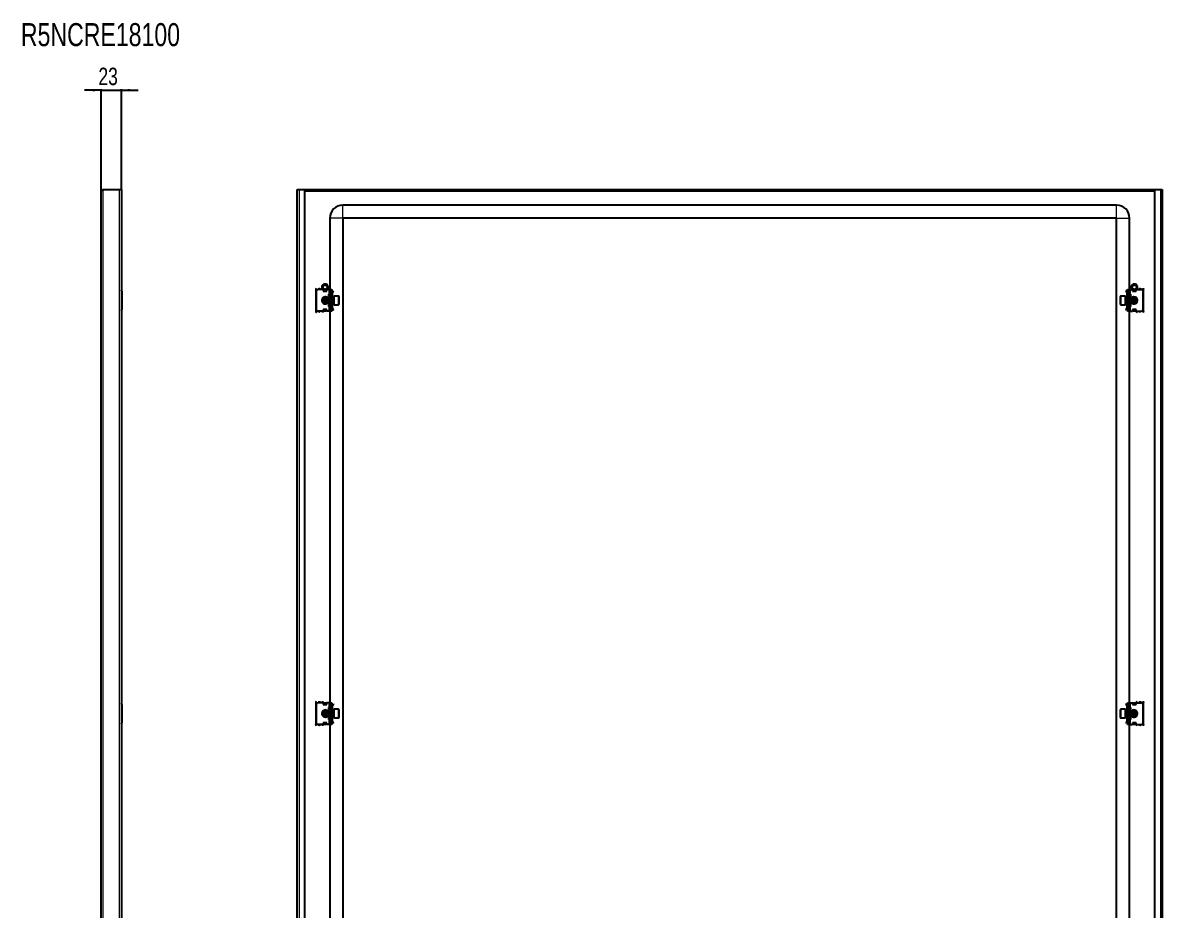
# Model space of a CAD drawing. Header units: millimetres. Extents: x -626 to 2088, y -886 to 1192.
# Drawn here: x 778 to 2088, y 172 to 1192 of the extents above; entities that cross this region are included whole.
import ezdxf

# ---------------------------------------------------------------- set-up
doc = ezdxf.new("R2010")
doc.units = ezdxf.units.MM
doc.layers.add('FORMAT', color=7, linetype='Continuous')
doc.styles.add('SLDTEXTSTYLE0', font='TXT', dxfattribs={"width": 0.75})
doc.dimstyles.new('SLDDIMSTYLE0', dxfattribs={"dimtxt": 20, "dimasz": 10, "dimexe": 0, "dimexo": 0.0625, "dimgap": 5, "dimtad": 2, "dimdec": 1, "dimrnd": 1e-09, "dimzin": 12, "dimdsep": 46, "dimtxsty": 'SLDTEXTSTYLE0', "dimsah": 1, "dimcen": 0.09, "dimadec": 0, "dimazin": 3, "dimtfac": 1, "dimtmove": 0, "dimatfit": 0, "dimfxl": 0, "dimfrac": 2, "dimtolj": 1, "dimtzin": 12, "dimarcsym": 0})

# ---------------------------------------------------------------- blocks, each defined once
blk = doc.blocks.new('_D')
at = {"layer": 'FORMAT'}
for p, q in [((868.5, 1114.5), (849.3, 1114.5)), ((868.5, 998.2), (868.5, 1115.5)), ((868.5, 1114.5), (891.5, 1114.5)), ((891.5, 1000.3), (891.5, 1115.5)), ((891.5, 1114.5), (910.7, 1114.5))]:
    blk.add_line(p, q, dxfattribs=at)
for points in [[(868.5, 1114.5), (858.5, 1116), (858.5, 1112.9)], [(891.5, 1114.5), (901.5, 1112.9), (901.5, 1116)]]:
    blk.add_solid(points, dxfattribs=at)
at = {"layer": 'FORMAT', "insert": (865.2, 1140.3), "char_height": 20, "attachment_point": 1, "style": 'SLDTEXTSTYLE0'}
blk.add_mtext('23', dxfattribs=at)

msp = doc.modelspace()

# ---------------------------------------------------------------- linework, layer by layer
at = {"color": 7, "linetype": 'Continuous', "lineweight": 25}
for p, q in [((868.5, -752.58), (868.5, 998.22)), ((870.6, 1000.32), (889.4, 1000.32)), ((889.4, 1000.32), (891.5, 1000.32)), ((891.5, 1000.32), (891.5, -754.68)), ((1093.55, 1000.32), (1095.65, 1000.32)), ((1093.55, -754.68), (1093.55, 1000.32)), ((1095.65, 1000.32), (1102.05, 1000.32)), ((1102.05, 1000.32), (1102.05, -754.68)), ((1102.05, 1000.32), (2079.05, 1000.32)), ((1102.05, 998.82), (2079.05, 998.82)), ((2079.05, -754.68), (2079.05, 1000.32)), ((2079.05, 1000.32), (2085.45, 1000.32)), ((2085.45, 1000.32), (2087.55, 1000.32)), ((2087.55, 1000.32), (2087.55, -754.68)), ((2035.05, 982.32), (1146.05, 982.32)), ((1131.05, 967.32), (1131.05, 885.32)), ((1146.05, 967.32), (1146.05, -721.68)), ((2035.05, 967.32), (1146.05, 967.32)), ((2035.05, -721.68), (2035.05, 967.32)), ((2050.05, 885.32), (2050.05, 967.32)), ((868.5, 878.61), (868.2, 878.61)), ((868.2, 867.04), (868.2, 878.61)), ((892, 883.32), (892, 862.32)), ((1115.05, 885.57), (1115.05, 860.07)), ((1115.55, 883.32), (1115.55, 862.32)), ((1123.55, 885.32), (1117.55, 885.32)), ((1123.55, 885.32), (1123.55, 883.32)), ((1123.75, 884.53), (1123.55, 884.65)), ((1123.55, 883.32), (1127.55, 883.32)), ((1123.75, 883.32), (1123.75, 884.53)), ((1123.8, 884.94), (1124.13, 885.18)), ((1124.3, 884.94), (1123.8, 884.59)), ((1123.8, 884.59), (1123.8, 884.94)), ((1123.8, 883.67), (1123.8, 884.59)), ((1123.8, 883.32), (1123.8, 883.67)), ((1124.3, 885.09), (1124.3, 884.94)), ((1124.3, 884.94), (1124.7, 884.94)), ((1126.39, 884.94), (1126.8, 884.94)), ((1126.8, 884.94), (1126.8, 885.09)), ((1127.3, 884.59), (1126.8, 884.94)), ((1126.97, 885.18), (1127.3, 884.94)), ((1127.3, 884.94), (1127.3, 884.59)), ((1127.55, 884.65), (1127.3, 884.5)), ((1127.3, 884.59), (1127.3, 883.67)), ((1127.3, 883.67), (1127.3, 883.32)), ((1130.05, 885.32), (1127.55, 885.32)), ((1127.55, 883.32), (1127.55, 885.32)), ((1129.55, 879.82), (1129.55, 877.82)), ((1130.05, 879.82), (1129.55, 879.82)), ((1129.55, 878.07), (1130.55, 878.07)), ((1129.55, 877.82), (1131.23, 876.85)), ((1131.55, 885.32), (1130.05, 885.32)), ((1131.55, 879.82), (1130.05, 879.82)), ((1130.55, 878.07), (1131.05, 878.07)), ((1131.05, 878.07), (1131.05, 876.95)), ((1131.55, 883.32), (1131.55, 885.32)), ((1131.55, 885.32), (1133.55, 885.32)), ((1131.55, 883.32), (1131.55, 862.32)), ((1132.55, 862.32), (1132.55, 883.32)), ((1133.55, 885.32), (1133.55, 885.05)), ((1133.55, 885.05), (1133.55, 860.59)), ((1133.55, 884.23), (1133.76, 884.03)), ((1134.05, 881.57), (1133.55, 881.57)), ((1134.05, 878.07), (1133.55, 878.07)), ((1134.05, 883.32), (1134.05, 882.86)), ((1134.05, 878.07), (1134.05, 881.57)), ((1134.05, 875.82), (1134.05, 878.07)), ((1134.13, 882.98), (1135.11, 883.96)), ((1134.49, 882.63), (1134.13, 882.98)), ((1134.49, 882.63), (1135.46, 883.61)), ((1135.11, 883.96), (1135.46, 883.61)), ((1140.95, 877.82), (1135.55, 877.82)), ((1135.55, 877.82), (1135.55, 867.82)), ((2045.55, 877.82), (2040.15, 877.82)), ((2045.55, 877.44), (2045.55, 877.82)), ((2045.55, 867.82), (2045.55, 877.44)), ((2045.99, 883.96), (2045.63, 883.61)), ((2046.61, 882.63), (2045.63, 883.61)), ((2046.96, 882.98), (2045.99, 883.96)), ((2046.61, 882.63), (2046.96, 882.98)), ((2047.05, 883.32), (2047.05, 882.93)), ((2047.05, 881.57), (2047.55, 881.57)), ((2047.05, 881.57), (2047.05, 878.07)), ((2047.55, 878.07), (2047.05, 878.07)), ((2047.05, 878.07), (2047.05, 875.82)), ((2047.34, 884.03), (2047.55, 884.23)), ((2047.55, 885.32), (2049.55, 885.32)), ((2047.55, 885.05), (2047.55, 885.32)), ((2047.55, 860.59), (2047.55, 885.05)), ((2048.55, 883.32), (2048.55, 862.32)), ((2049.55, 885.32), (2049.55, 883.32)), ((2049.55, 885.32), (2051.05, 885.32)), ((2049.55, 862.32), (2049.55, 883.32)), ((2051.05, 879.82), (2049.55, 879.82)), ((2049.87, 876.85), (2051.55, 877.82)), ((2050.05, 876.95), (2050.05, 878.07)), ((2050.05, 878.07), (2050.55, 878.07)), ((2050.55, 878.07), (2051.55, 878.07)), ((2051.05, 885.32), (2053.55, 885.32)), ((2051.55, 879.82), (2051.05, 879.82)), ((2051.55, 877.82), (2051.55, 879.82)), ((2053.55, 885.32), (2053.55, 883.32)), ((2053.8, 884.5), (2053.55, 884.65)), ((2053.55, 883.32), (2057.55, 883.32)), ((2053.8, 884.94), (2054.13, 885.18)), ((2054.3, 884.94), (2053.8, 884.59)), ((2053.8, 884.59), (2053.8, 884.94)), ((2053.8, 883.67), (2053.8, 884.59)), ((2053.8, 883.32), (2053.8, 883.67)), ((2054.3, 885.09), (2054.3, 884.94)), ((2054.3, 884.94), (2054.7, 884.94)), ((2056.39, 884.94), (2056.8, 884.94)), ((2056.8, 884.94), (2056.8, 885.09)), ((2057.3, 884.59), (2056.8, 884.94)), ((2056.97, 885.18), (2057.3, 884.94)), ((2057.3, 884.94), (2057.3, 884.59)), ((2057.3, 884.59), (2057.3, 883.67)), ((2057.3, 883.67), (2057.3, 883.32)), ((2057.55, 884.65), (2057.35, 884.53)), ((2057.35, 884.53), (2057.35, 883.32)), ((2057.55, 883.32), (2057.55, 885.32)), ((2057.55, 885.32), (2063.55, 885.32)), ((2065.55, 862.32), (2065.55, 883.32)), ((2066.05, 860.07), (2066.05, 885.57)), ((868.2, 867.04), (868.5, 867.04)), ((1125.03, 870.26), (1125.86, 870.07)), ((1126.1, 875.82), (1125.55, 875.27)), ((1125.55, 875.27), (1125.55, 870.38)), ((1125.55, 870.38), (1126.1, 869.82)), ((1126.16, 875.82), (1126.1, 875.82)), ((1126.1, 875.82), (1126.1, 869.82)), ((1126.1, 869.82), (1126.16, 869.82)), ((1126.55, 875.27), (1126.16, 875.82)), ((1126.16, 875.82), (1126.16, 871.68)), ((1126.16, 871.68), (1126.16, 869.82)), ((1126.16, 869.82), (1126.55, 870.38)), ((1126.34, 870.08), (1126.71, 870.14)), ((1126.94, 875.82), (1126.55, 875.27)), ((1126.55, 875.27), (1126.55, 871.89)), ((1126.55, 871.89), (1126.55, 870.38)), ((1126.55, 870.38), (1126.94, 869.82)), ((1127.16, 875.82), (1126.94, 875.82)), ((1126.94, 875.82), (1126.94, 871.68)), ((1126.94, 871.68), (1126.94, 869.82)), ((1126.94, 869.82), (1127.16, 869.82)), ((1127.55, 875.27), (1127.16, 875.82)), ((1127.16, 875.82), (1127.16, 871.68)), ((1127.16, 871.68), (1127.16, 869.82)), ((1127.16, 869.82), (1127.55, 870.38)), ((1127.38, 875.51), (1127.62, 875.37)), ((1127.62, 870.27), (1127.38, 870.13)), ((1127.94, 875.82), (1127.55, 875.27)), ((1127.55, 875.27), (1127.55, 871.89)), ((1127.55, 871.89), (1127.55, 870.38)), ((1127.55, 870.38), (1127.94, 869.82)), ((1128.16, 875.82), (1127.94, 875.82)), ((1127.94, 875.82), (1127.94, 871.68)), ((1127.94, 871.68), (1127.94, 869.82)), ((1127.94, 869.82), (1128.16, 869.82)), ((1128.55, 875.27), (1128.16, 875.82)), ((1128.16, 875.82), (1128.16, 871.68)), ((1128.16, 871.68), (1128.16, 869.82)), ((1128.16, 869.82), (1128.55, 870.38)), ((1128.94, 875.82), (1128.55, 875.27)), ((1128.55, 875.27), (1128.55, 871.89)), ((1128.55, 871.89), (1128.55, 870.38)), ((1128.55, 870.38), (1128.94, 869.82)), ((1129.16, 875.82), (1128.94, 875.82)), ((1128.94, 875.82), (1128.94, 871.68)), ((1128.94, 871.68), (1128.94, 869.82)), ((1128.94, 869.82), (1129.16, 869.82)), ((1129.55, 875.27), (1129.16, 875.82)), ((1129.16, 875.82), (1129.16, 871.68)), ((1129.16, 871.68), (1129.16, 869.82)), ((1129.16, 869.82), (1129.55, 870.38)), ((1131.05, 876.82), (1129.55, 876.82)), ((1129.55, 876.82), (1129.55, 868.82)), ((1129.55, 868.82), (1131.05, 868.82)), ((1131.23, 868.79), (1129.55, 867.82)), ((1129.55, 867.82), (1129.55, 865.82)), ((1130.55, 867.57), (1129.55, 867.57)), ((1129.55, 865.82), (1130.05, 865.82)), ((1130.05, 865.82), (1131.55, 865.82)), ((1131.05, 867.57), (1130.55, 867.57)), ((1131.05, 868.69), (1131.05, 867.57)), ((1133.94, 875.82), (1133.55, 875.27)), ((1133.55, 870.38), (1133.94, 869.82)), ((1133.55, 867.57), (1134.05, 867.57)), ((1134.16, 875.82), (1133.94, 875.82)), ((1133.94, 875.82), (1133.94, 871.68)), ((1133.94, 871.68), (1133.94, 869.82)), ((1133.94, 869.82), (1134.16, 869.82)), ((1134.05, 867.57), (1134.05, 869.82)), ((1134.05, 864.07), (1134.05, 867.57)), ((1134.55, 875.27), (1134.16, 875.82)), ((1134.16, 875.82), (1134.16, 871.68)), ((1134.16, 871.68), (1134.16, 869.82)), ((1134.16, 869.82), (1134.55, 870.38)), ((1134.94, 875.82), (1134.55, 875.27)), ((1134.55, 875.27), (1134.55, 871.89)), ((1134.55, 871.89), (1134.55, 870.38)), ((1134.55, 870.38), (1134.94, 869.82)), ((1135.3, 875.82), (1134.94, 875.82)), ((1134.94, 875.82), (1134.94, 871.68)), ((1134.94, 871.68), (1134.94, 869.82)), ((1134.94, 869.82), (1135.3, 869.82)), ((1135.55, 867.82), (1140.95, 867.82)), ((1141.55, 877.22), (1141.55, 868.42)), ((2039.55, 876.89), (2039.55, 877.22)), ((2039.55, 868.42), (2039.55, 876.89)), ((2040.15, 867.82), (2045.55, 867.82)), ((2046.16, 875.82), (2045.8, 875.82)), ((2045.8, 869.82), (2046.16, 869.82)), ((2046.55, 875.27), (2046.16, 875.82)), ((2046.16, 871.68), (2046.16, 875.82)), ((2046.16, 869.82), (2046.16, 871.68)), ((2046.16, 869.82), (2046.55, 870.38)), ((2046.94, 875.82), (2046.55, 875.27)), ((2046.55, 871.89), (2046.55, 875.27)), ((2046.55, 870.38), (2046.55, 871.89)), ((2046.55, 870.38), (2046.94, 869.82)), ((2047.16, 875.82), (2046.94, 875.82)), ((2046.94, 871.68), (2046.94, 875.82)), ((2046.94, 869.82), (2046.94, 871.68)), ((2046.94, 869.82), (2047.16, 869.82)), ((2047.05, 869.82), (2047.05, 867.57)), ((2047.05, 867.57), (2047.05, 864.07)), ((2047.05, 867.57), (2047.55, 867.57)), ((2047.55, 875.27), (2047.16, 875.82)), ((2047.16, 871.68), (2047.16, 875.82)), ((2047.16, 869.82), (2047.16, 871.68)), ((2047.16, 869.82), (2047.55, 870.38)), ((2049.55, 865.82), (2051.05, 865.82)), ((2051.55, 867.82), (2049.87, 868.79)), ((2051.55, 876.82), (2050.05, 876.82)), ((2050.05, 868.82), (2051.55, 868.82)), ((2050.05, 867.57), (2050.05, 868.69)), ((2050.55, 867.57), (2050.05, 867.57)), ((2051.55, 867.57), (2050.55, 867.57)), ((2051.05, 865.82), (2051.55, 865.82)), ((2051.55, 868.82), (2051.55, 876.82)), ((2051.94, 875.82), (2051.55, 875.27)), ((2051.55, 870.38), (2051.94, 869.82)), ((2051.55, 865.82), (2051.55, 867.82)), ((2052.16, 875.82), (2051.94, 875.82)), ((2051.94, 871.68), (2051.94, 875.82)), ((2051.94, 869.82), (2051.94, 871.68)), ((2051.94, 869.82), (2052.16, 869.82)), ((2052.55, 875.27), (2052.16, 875.82)), ((2052.16, 871.68), (2052.16, 875.82)), ((2052.16, 869.82), (2052.16, 871.68)), ((2052.16, 869.82), (2052.55, 870.38)), ((2052.94, 875.82), (2052.55, 875.27)), ((2052.55, 871.89), (2052.55, 875.27)), ((2052.55, 870.38), (2052.55, 871.89)), ((2052.55, 870.38), (2052.94, 869.82)), ((2053.16, 875.82), (2052.94, 875.82)), ((2052.94, 871.68), (2052.94, 875.82)), ((2052.94, 869.82), (2052.94, 871.68)), ((2052.94, 869.82), (2053.16, 869.82)), ((2053.55, 875.27), (2053.16, 875.82)), ((2053.16, 871.68), (2053.16, 875.82)), ((2053.16, 869.82), (2053.16, 871.68)), ((2053.16, 869.82), (2053.55, 870.38)), ((2053.47, 875.37), (2053.72, 875.51)), ((2053.72, 870.13), (2053.47, 870.27)), ((2053.94, 875.82), (2053.55, 875.27)), ((2053.55, 871.89), (2053.55, 875.27)), ((2053.55, 870.38), (2053.55, 871.89)), ((2053.55, 870.38), (2053.94, 869.82)), ((2054.16, 875.82), (2053.94, 875.82)), ((2053.94, 871.68), (2053.94, 875.82)), ((2053.94, 869.82), (2053.94, 871.68)), ((2053.94, 869.82), (2054.16, 869.82)), ((2054.55, 875.27), (2054.16, 875.82)), ((2054.16, 871.68), (2054.16, 875.82)), ((2054.16, 869.82), (2054.16, 871.68)), ((2054.16, 869.82), (2054.55, 870.38)), ((2054.39, 870.14), (2054.76, 870.08)), ((2054.94, 875.82), (2054.55, 875.27)), ((2054.55, 871.89), (2054.55, 875.27)), ((2054.55, 870.38), (2054.55, 871.89)), ((2054.55, 870.38), (2054.94, 869.82)), ((2054.99, 875.82), (2054.94, 875.82)), ((2054.94, 871.68), (2054.94, 875.82)), ((2054.94, 869.82), (2054.94, 871.68)), ((2054.94, 869.82), (2054.99, 869.82)), ((2055.55, 875.27), (2054.99, 875.82)), ((2054.99, 875.59), (2054.99, 875.82)), ((2054.99, 869.82), (2054.99, 875.59)), ((2054.99, 869.82), (2055.55, 870.38)), ((2055.24, 870.07), (2056.07, 870.26)), ((2055.55, 875.08), (2055.55, 875.27)), ((2055.55, 870.38), (2055.55, 875.08)), ((1123.55, 860.32), (1117.55, 860.32)), ((1123.05, 860.32), (1123.05, 860.07)), ((1127.55, 862.32), (1123.55, 862.32)), ((1123.55, 862.32), (1123.55, 860.32)), ((1123.55, 860.44), (1123.75, 860.44)), ((1123.75, 860.44), (1123.75, 862.32)), ((1123.8, 861.97), (1123.8, 862.32)), ((1123.8, 861.05), (1123.8, 861.97)), ((1123.8, 861.05), (1124.3, 860.7)), ((1123.8, 860.7), (1123.8, 861.05)), ((1124.3, 860.35), (1123.8, 860.7)), ((1126.8, 860.7), (1124.3, 860.7)), ((1124.3, 860.7), (1124.3, 860.35)), ((1126.8, 860.35), (1124.3, 860.35)), ((1126.8, 860.7), (1127.3, 861.05)), ((1126.8, 860.35), (1126.8, 860.7)), ((1127.3, 860.7), (1126.8, 860.35)), ((1127.3, 862.32), (1127.3, 861.97)), ((1127.3, 861.97), (1127.3, 861.05)), ((1127.3, 861.05), (1127.3, 860.7)), ((1127.55, 860.32), (1127.55, 862.32)), ((1130.05, 860.32), (1127.55, 860.32)), ((1131.55, 860.32), (1130.05, 860.32)), ((1131.05, 860.32), (1131.05, 410.32)), ((1131.55, 860.32), (1131.55, 862.32)), ((1133.55, 860.32), (1131.55, 860.32)), ((1134.05, 864.07), (1133.55, 864.07)), ((1133.76, 861.61), (1133.55, 861.41)), ((1133.55, 860.59), (1133.55, 860.32)), ((1134.05, 862.32), (1134.05, 862.71)), ((1134.49, 863.01), (1134.13, 862.66)), ((1134.13, 862.66), (1135.11, 861.68)), ((1134.49, 863.01), (1135.46, 862.04)), ((1135.11, 861.68), (1135.46, 862.04)), ((2046.61, 863.01), (2045.63, 862.04)), ((2045.99, 861.68), (2045.63, 862.04)), ((2046.96, 862.66), (2045.99, 861.68)), ((2046.61, 863.01), (2046.96, 862.66)), ((2047.05, 864.07), (2047.55, 864.07)), ((2047.05, 862.32), (2047.05, 862.78)), ((2047.55, 861.41), (2047.34, 861.61)), ((2047.55, 860.32), (2047.55, 860.59)), ((2049.55, 860.32), (2047.55, 860.32)), ((2049.55, 862.32), (2049.55, 860.32)), ((2049.55, 860.32), (2051.05, 860.32)), ((2050.05, 410.32), (2050.05, 860.32)), ((2051.05, 860.32), (2053.55, 860.32)), ((2053.55, 862.32), (2053.55, 860.32)), ((2057.55, 862.32), (2053.55, 862.32)), ((2053.8, 861.97), (2053.8, 862.32)), ((2053.8, 861.05), (2053.8, 861.97)), ((2053.8, 861.05), (2054.3, 860.7)), ((2053.8, 860.7), (2053.8, 861.05)), ((2054.3, 860.35), (2053.8, 860.7)), ((2056.8, 860.7), (2054.3, 860.7)), ((2054.3, 860.7), (2054.3, 860.35)), ((2056.8, 860.35), (2054.3, 860.35)), ((2056.8, 860.7), (2057.3, 861.05)), ((2056.8, 860.35), (2056.8, 860.7)), ((2057.3, 860.7), (2056.8, 860.35)), ((2057.3, 862.32), (2057.3, 861.97)), ((2057.3, 861.97), (2057.3, 861.05)), ((2057.3, 861.05), (2057.3, 860.7)), ((2057.35, 862.32), (2057.35, 860.44)), ((2057.35, 860.44), (2057.55, 860.44)), ((2057.55, 860.32), (2057.55, 862.32)), ((2057.55, 860.32), (2063.55, 860.32)), ((2058.05, 860.07), (2058.05, 860.32)), ((892, 408.32), (892, 387.32)), ((1115.05, 410.57), (1115.05, 385.07)), ((1115.55, 408.32), (1115.55, 387.32)), ((1123.55, 410.32), (1117.55, 410.32)), ((1123.05, 410.57), (1123.05, 410.32)), ((1123.55, 410.32), (1123.55, 408.32)), ((1123.75, 410.2), (1123.55, 410.2)), ((1123.55, 408.32), (1127.55, 408.32)), ((1123.75, 408.32), (1123.75, 410.2)), ((1123.8, 409.94), (1124.3, 410.3)), ((1124.3, 409.94), (1123.8, 409.59)), ((1123.8, 409.59), (1123.8, 409.94)), ((1123.8, 408.67), (1123.8, 409.59)), ((1123.8, 408.32), (1123.8, 408.67)), ((1124.3, 410.3), (1124.3, 409.94)), ((1124.3, 410.3), (1126.8, 410.3)), ((1124.3, 409.94), (1126.8, 409.94)), ((1126.8, 409.94), (1126.8, 410.3)), ((1126.8, 410.3), (1127.3, 409.94)), ((1127.3, 409.59), (1126.8, 409.94)), ((1127.3, 409.94), (1127.3, 409.59)), ((1127.3, 409.59), (1127.3, 408.67)), ((1127.3, 408.67), (1127.3, 408.32)), ((1130.05, 410.32), (1127.55, 410.32)), ((1127.55, 408.32), (1127.55, 410.32)), ((1131.55, 410.32), (1130.05, 410.32)), ((1131.55, 410.32), (1133.55, 410.32)), ((1131.55, 408.32), (1131.55, 410.32)), ((1131.55, 408.32), (1131.55, 387.32)), ((1132.55, 387.32), (1132.55, 408.32)), ((1133.55, 410.32), (1133.55, 410.05)), ((1133.55, 410.05), (1133.55, 385.59)), ((1133.55, 409.23), (1133.76, 409.03)), ((1134.05, 406.57), (1133.55, 406.57)), ((1134.05, 408.32), (1134.05, 407.86)), ((1134.05, 403.07), (1134.05, 406.57)), ((1134.13, 407.98), (1135.11, 408.96)), ((1134.49, 407.63), (1134.13, 407.98)), ((1134.49, 407.63), (1135.46, 408.61)), ((1135.11, 408.96), (1135.46, 408.61)), ((2045.99, 408.96), (2045.63, 408.61)), ((2046.61, 407.63), (2045.63, 408.61)), ((2046.96, 407.98), (2045.99, 408.96)), ((2046.61, 407.63), (2046.96, 407.98)), ((2047.05, 408.32), (2047.05, 407.93)), ((2047.05, 406.57), (2047.55, 406.57)), ((2047.05, 406.57), (2047.05, 403.07)), ((2047.34, 409.03), (2047.55, 409.23)), ((2047.55, 410.32), (2049.55, 410.32)), ((2047.55, 410.05), (2047.55, 410.32)), ((2047.55, 385.59), (2047.55, 410.05)), ((2048.55, 408.32), (2048.55, 387.32)), ((2049.55, 410.32), (2049.55, 408.32)), ((2049.55, 410.32), (2051.05, 410.32)), ((2049.55, 387.32), (2049.55, 408.32)), ((2051.05, 410.32), (2053.55, 410.32)), ((2053.55, 410.32), (2053.55, 408.32)), ((2053.55, 408.32), (2057.55, 408.32)), ((2053.8, 409.94), (2054.3, 410.3)), ((2054.3, 409.94), (2053.8, 409.59)), ((2053.8, 409.59), (2053.8, 409.94)), ((2053.8, 408.67), (2053.8, 409.59)), ((2053.8, 408.32), (2053.8, 408.67)), ((2054.3, 410.3), (2054.3, 409.94)), ((2054.3, 410.3), (2056.8, 410.3)), ((2054.3, 409.94), (2056.8, 409.94)), ((2056.8, 409.94), (2056.8, 410.3)), ((2056.8, 410.3), (2057.3, 409.94)), ((2057.3, 409.59), (2056.8, 409.94)), ((2057.3, 409.94), (2057.3, 409.59)), ((2057.3, 409.59), (2057.3, 408.67)), ((2057.3, 408.67), (2057.3, 408.32)), ((2057.35, 410.2), (2057.35, 408.32)), ((2057.55, 410.2), (2057.35, 410.2)), ((2057.55, 410.32), (2063.55, 410.32)), ((2057.55, 408.32), (2057.55, 410.32)), ((2058.05, 410.32), (2058.05, 410.57)), ((2065.55, 387.32), (2065.55, 408.32)), ((2066.05, 385.07), (2066.05, 410.57)), ((868.5, 403.61), (868.2, 403.61)), ((868.2, 392.04), (868.2, 403.61)), ((1125.03, 395.26), (1125.86, 395.07)), ((1126.1, 400.82), (1125.55, 400.27)), ((1125.55, 400.27), (1125.55, 395.38)), ((1125.55, 395.38), (1126.1, 394.82)), ((1126.16, 400.82), (1126.1, 400.82)), ((1126.1, 400.82), (1126.1, 394.82)), ((1126.1, 394.82), (1126.16, 394.82)), ((1126.55, 400.27), (1126.16, 400.82)), ((1126.16, 400.82), (1126.16, 396.68)), ((1126.16, 396.68), (1126.16, 394.82)), ((1126.16, 394.82), (1126.55, 395.38)), ((1126.34, 395.08), (1126.71, 395.14)), ((1126.94, 400.82), (1126.55, 400.27)), ((1126.55, 400.27), (1126.55, 396.89)), ((1126.55, 396.89), (1126.55, 395.38)), ((1126.55, 395.38), (1126.94, 394.82)), ((1127.16, 400.82), (1126.94, 400.82)), ((1126.94, 400.82), (1126.94, 396.68)), ((1126.94, 396.68), (1126.94, 394.82)), ((1126.94, 394.82), (1127.16, 394.82)), ((1127.55, 400.27), (1127.16, 400.82)), ((1127.16, 400.82), (1127.16, 396.68)), ((1127.16, 396.68), (1127.16, 394.82)), ((1127.16, 394.82), (1127.55, 395.38)), ((1127.38, 400.51), (1127.62, 400.37)), ((1127.62, 395.27), (1127.38, 395.13)), ((1127.94, 400.82), (1127.55, 400.27)), ((1127.55, 400.27), (1127.55, 396.89)), ((1127.55, 396.89), (1127.55, 395.38)), ((1127.55, 395.38), (1127.94, 394.82)), ((1128.16, 400.82), (1127.94, 400.82)), ((1127.94, 400.82), (1127.94, 396.68)), ((1127.94, 396.68), (1127.94, 394.82)), ((1127.94, 394.82), (1128.16, 394.82)), ((1128.55, 400.27), (1128.16, 400.82)), ((1128.16, 400.82), (1128.16, 396.68)), ((1128.16, 396.68), (1128.16, 394.82)), ((1128.16, 394.82), (1128.55, 395.38)), ((1128.94, 400.82), (1128.55, 400.27)), ((1128.55, 400.27), (1128.55, 396.89)), ((1128.55, 396.89), (1128.55, 395.38)), ((1128.55, 395.38), (1128.94, 394.82)), ((1129.16, 400.82), (1128.94, 400.82)), ((1128.94, 400.82), (1128.94, 396.68)), ((1128.94, 396.68), (1128.94, 394.82)), ((1128.94, 394.82), (1129.16, 394.82)), ((1129.55, 400.27), (1129.16, 400.82)), ((1129.16, 400.82), (1129.16, 396.68)), ((1129.16, 396.68), (1129.16, 394.82)), ((1129.16, 394.82), (1129.55, 395.38)), ((1129.55, 404.82), (1129.55, 402.82)), ((1130.05, 404.82), (1129.55, 404.82)), ((1129.55, 403.07), (1130.55, 403.07)), ((1129.55, 402.82), (1131.23, 401.85)), ((1131.05, 401.82), (1129.55, 401.82)), ((1129.55, 401.82), (1129.55, 393.82)), ((1129.55, 393.82), (1131.05, 393.82)), ((1131.23, 393.79), (1129.55, 392.82)), ((1129.55, 392.82), (1129.55, 390.82)), ((1131.55, 404.82), (1130.05, 404.82)), ((1130.55, 403.07), (1131.05, 403.07)), ((1131.05, 403.07), (1131.05, 401.95)), ((1131.05, 393.69), (1131.05, 392.57)), ((1134.05, 403.07), (1133.55, 403.07)), ((1133.94, 400.82), (1133.55, 400.27)), ((1133.55, 395.38), (1133.94, 394.82)), ((1134.16, 400.82), (1133.94, 400.82)), ((1133.94, 400.82), (1133.94, 396.68)), ((1133.94, 396.68), (1133.94, 394.82)), ((1133.94, 394.82), (1134.16, 394.82)), ((1134.05, 400.82), (1134.05, 403.07)), ((1134.05, 392.57), (1134.05, 394.82)), ((1134.55, 400.27), (1134.16, 400.82)), ((1134.16, 400.82), (1134.16, 396.68)), ((1134.16, 396.68), (1134.16, 394.82)), ((1134.16, 394.82), (1134.55, 395.38)), ((1134.94, 400.82), (1134.55, 400.27)), ((1134.55, 400.27), (1134.55, 396.89)), ((1134.55, 396.89), (1134.55, 395.38)), ((1134.55, 395.38), (1134.94, 394.82)), ((1135.3, 400.82), (1134.94, 400.82)), ((1134.94, 400.82), (1134.94, 396.68)), ((1134.94, 396.68), (1134.94, 394.82)), ((1134.94, 394.82), (1135.3, 394.82)), ((1140.95, 402.82), (1135.55, 402.82)), ((1135.55, 402.82), (1135.55, 392.82)), ((1135.55, 392.82), (1140.95, 392.82)), ((1141.55, 402.22), (1141.55, 393.42)), ((2039.55, 401.89), (2039.55, 402.22)), ((2039.55, 393.42), (2039.55, 401.89)), ((2045.55, 402.82), (2040.15, 402.82)), ((2040.15, 392.82), (2045.55, 392.82)), ((2045.55, 402.44), (2045.55, 402.82)), ((2045.55, 392.82), (2045.55, 402.44)), ((2046.16, 400.82), (2045.8, 400.82)), ((2045.8, 394.82), (2046.16, 394.82)), ((2046.55, 400.27), (2046.16, 400.82)), ((2046.16, 396.68), (2046.16, 400.82)), ((2046.16, 394.82), (2046.16, 396.68)), ((2046.16, 394.82), (2046.55, 395.38)), ((2046.94, 400.82), (2046.55, 400.27)), ((2046.55, 396.89), (2046.55, 400.27)), ((2046.55, 395.38), (2046.55, 396.89)), ((2046.55, 395.38), (2046.94, 394.82)), ((2047.16, 400.82), (2046.94, 400.82)), ((2046.94, 396.68), (2046.94, 400.82)), ((2046.94, 394.82), (2046.94, 396.68)), ((2046.94, 394.82), (2047.16, 394.82)), ((2047.55, 403.07), (2047.05, 403.07)), ((2047.05, 403.07), (2047.05, 400.82)), ((2047.05, 394.82), (2047.05, 392.57)), ((2047.55, 400.27), (2047.16, 400.82)), ((2047.16, 396.68), (2047.16, 400.82)), ((2047.16, 394.82), (2047.16, 396.68)), ((2047.16, 394.82), (2047.55, 395.38)), ((2051.05, 404.82), (2049.55, 404.82)), ((2049.87, 401.85), (2051.55, 402.82)), ((2051.55, 392.82), (2049.87, 393.79)), ((2050.05, 401.95), (2050.05, 403.07)), ((2050.05, 403.07), (2050.55, 403.07)), ((2051.55, 401.82), (2050.05, 401.82)), ((2050.05, 393.82), (2051.55, 393.82)), ((2050.05, 392.57), (2050.05, 393.69)), ((2050.55, 403.07), (2051.55, 403.07)), ((2051.55, 404.82), (2051.05, 404.82)), ((2051.55, 402.82), (2051.55, 404.82)), ((2051.55, 393.82), (2051.55, 401.82)), ((2051.94, 400.82), (2051.55, 400.27)), ((2051.55, 395.38), (2051.94, 394.82)), ((2051.55, 390.82), (2051.55, 392.82)), ((2052.16, 400.82), (2051.94, 400.82)), ((2051.94, 396.68), (2051.94, 400.82)), ((2051.94, 394.82), (2051.94, 396.68)), ((2051.94, 394.82), (2052.16, 394.82)), ((2052.55, 400.27), (2052.16, 400.82)), ((2052.16, 396.68), (2052.16, 400.82)), ((2052.16, 394.82), (2052.16, 396.68)), ((2052.16, 394.82), (2052.55, 395.38)), ((2052.94, 400.82), (2052.55, 400.27)), ((2052.55, 396.89), (2052.55, 400.27)), ((2052.55, 395.38), (2052.55, 396.89)), ((2052.55, 395.38), (2052.94, 394.82)), ((2053.16, 400.82), (2052.94, 400.82)), ((2052.94, 396.68), (2052.94, 400.82)), ((2052.94, 394.82), (2052.94, 396.68)), ((2052.94, 394.82), (2053.16, 394.82)), ((2053.55, 400.27), (2053.16, 400.82)), ((2053.16, 396.68), (2053.16, 400.82)), ((2053.16, 394.82), (2053.16, 396.68)), ((2053.16, 394.82), (2053.55, 395.38)), ((2053.47, 400.37), (2053.72, 400.51)), ((2053.72, 395.13), (2053.47, 395.27)), ((2053.94, 400.82), (2053.55, 400.27)), ((2053.55, 396.89), (2053.55, 400.27)), ((2053.55, 395.38), (2053.55, 396.89)), ((2053.55, 395.38), (2053.94, 394.82)), ((2054.16, 400.82), (2053.94, 400.82)), ((2053.94, 396.68), (2053.94, 400.82)), ((2053.94, 394.82), (2053.94, 396.68)), ((2053.94, 394.82), (2054.16, 394.82)), ((2054.55, 400.27), (2054.16, 400.82)), ((2054.16, 396.68), (2054.16, 400.82)), ((2054.16, 394.82), (2054.16, 396.68)), ((2054.16, 394.82), (2054.55, 395.38)), ((2054.39, 395.14), (2054.76, 395.08)), ((2054.94, 400.82), (2054.55, 400.27)), ((2054.55, 396.89), (2054.55, 400.27)), ((2054.55, 395.38), (2054.55, 396.89)), ((2054.55, 395.38), (2054.94, 394.82)), ((2054.99, 400.82), (2054.94, 400.82)), ((2054.94, 396.68), (2054.94, 400.82)), ((2054.94, 394.82), (2054.94, 396.68)), ((2054.94, 394.82), (2054.99, 394.82)), ((2055.55, 400.27), (2054.99, 400.82)), ((2054.99, 400.59), (2054.99, 400.82)), ((2054.99, 394.82), (2054.99, 400.59)), ((2054.99, 394.82), (2055.55, 395.38)), ((2055.24, 395.07), (2056.07, 395.26)), ((2055.55, 400.08), (2055.55, 400.27)), ((2055.55, 395.38), (2055.55, 400.08)), ((868.2, 392.04), (868.5, 392.04)), ((1123.55, 385.32), (1117.55, 385.32)), ((1123.05, 385.32), (1123.05, 385.07)), ((1127.55, 387.32), (1123.55, 387.32)), ((1123.55, 387.32), (1123.55, 385.32)), ((1123.55, 385.44), (1123.75, 385.44)), ((1123.75, 385.44), (1123.75, 387.32)), ((1123.8, 386.97), (1123.8, 387.32)), ((1123.8, 386.05), (1123.8, 386.97)), ((1123.8, 386.05), (1124.3, 385.7)), ((1123.8, 385.7), (1123.8, 386.05)), ((1124.3, 385.35), (1123.8, 385.7)), ((1126.8, 385.7), (1124.3, 385.7)), ((1124.3, 385.7), (1124.3, 385.35)), ((1126.8, 385.35), (1124.3, 385.35)), ((1126.8, 385.7), (1127.3, 386.05)), ((1126.8, 385.35), (1126.8, 385.7)), ((1127.3, 385.7), (1126.8, 385.35)), ((1127.3, 387.32), (1127.3, 386.97)), ((1127.3, 386.97), (1127.3, 386.05)), ((1127.3, 386.05), (1127.3, 385.7)), ((1127.55, 385.32), (1127.55, 387.32)), ((1130.05, 385.32), (1127.55, 385.32)), ((1130.55, 392.57), (1129.55, 392.57)), ((1129.55, 390.82), (1130.05, 390.82)), ((1130.05, 390.82), (1131.55, 390.82)), ((1131.55, 385.32), (1130.05, 385.32)), ((1131.05, 392.57), (1130.55, 392.57)), ((1131.05, 385.32), (1131.05, -139.68)), ((1131.55, 385.32), (1131.55, 387.32)), ((1133.55, 385.32), (1131.55, 385.32)), ((1133.55, 392.57), (1134.05, 392.57)), ((1134.05, 389.07), (1133.55, 389.07)), ((1133.76, 386.61), (1133.55, 386.41)), ((1133.55, 385.59), (1133.55, 385.32)), ((1134.05, 389.07), (1134.05, 392.57)), ((1134.05, 387.32), (1134.05, 387.71)), ((1134.49, 388.01), (1134.13, 387.66)), ((1134.13, 387.66), (1135.11, 386.68)), ((1134.49, 388.01), (1135.46, 387.04)), ((1135.11, 386.68), (1135.46, 387.04)), ((2046.61, 388.01), (2045.63, 387.04)), ((2045.99, 386.68), (2045.63, 387.04)), ((2046.96, 387.66), (2045.99, 386.68)), ((2046.61, 388.01), (2046.96, 387.66)), ((2047.05, 392.57), (2047.55, 392.57)), ((2047.05, 392.57), (2047.05, 389.07)), ((2047.05, 389.07), (2047.55, 389.07)), ((2047.05, 387.32), (2047.05, 387.78)), ((2047.55, 386.41), (2047.34, 386.61)), ((2047.55, 385.32), (2047.55, 385.59)), ((2049.55, 385.32), (2047.55, 385.32)), ((2049.55, 390.82), (2051.05, 390.82)), ((2049.55, 387.32), (2049.55, 385.32)), ((2049.55, 385.32), (2051.05, 385.32)), ((2050.55, 392.57), (2050.05, 392.57)), ((2050.05, -139.68), (2050.05, 385.32)), ((2051.55, 392.57), (2050.55, 392.57)), ((2051.05, 390.82), (2051.55, 390.82)), ((2051.05, 385.32), (2053.55, 385.32)), ((2057.55, 387.32), (2053.55, 387.32)), ((2053.55, 387.32), (2053.55, 385.32)), ((2053.8, 386.97), (2053.8, 387.32)), ((2053.8, 386.05), (2053.8, 386.97)), ((2053.8, 386.05), (2054.3, 385.7)), ((2053.8, 385.7), (2053.8, 386.05)), ((2054.3, 385.35), (2053.8, 385.7)), ((2056.8, 385.7), (2054.3, 385.7)), ((2054.3, 385.7), (2054.3, 385.35)), ((2056.8, 385.35), (2054.3, 385.35)), ((2056.8, 385.7), (2057.3, 386.05)), ((2056.8, 385.35), (2056.8, 385.7)), ((2057.3, 385.7), (2056.8, 385.35)), ((2057.3, 387.32), (2057.3, 386.97)), ((2057.3, 386.97), (2057.3, 386.05)), ((2057.3, 386.05), (2057.3, 385.7)), ((2057.35, 387.32), (2057.35, 385.44)), ((2057.35, 385.44), (2057.55, 385.44)), ((2057.55, 385.32), (2057.55, 387.32)), ((2057.55, 385.32), (2063.55, 385.32)), ((2058.05, 385.07), (2058.05, 385.32))]:
    msp.add_line(p, q, dxfattribs=at)
at = {"color": 8, "linetype": 'Continuous', "lineweight": 18}
for p, q in [((870.6, -754.68), (870.6, 1000.32)), ((889.4, -754.68), (889.4, 1000.32)), ((1095.65, 1000.32), (1095.65, -754.68)), ((1102.05, 998.22), (2079.05, 998.22)), ((2085.45, 1000.32), (2085.45, -754.68)), ((1146.05, 967.32), (1146.05, 982.32)), ((2035.05, 967.32), (2035.05, 982.32)), ((1146.05, 967.32), (1131.05, 967.32)), ((2035.05, 967.32), (2050.05, 967.32)), ((1115.05, 885.57), (1119.05, 885.57)), ((1119.05, 885.57), (1122.55, 885.57)), ((1127.3, 883.67), (1123.8, 883.67)), ((1130.05, 885.32), (1130.05, 879.82)), ((1130.55, 879.82), (1130.55, 878.07)), ((1132.55, 883.32), (1131.55, 883.32)), ((1133.55, 883.82), (1133.76, 884.03)), ((1133.55, 883.32), (1134.05, 883.32)), ((1140.95, 867.82), (1140.95, 877.82)), ((2040.15, 877.82), (2040.15, 877.44)), ((2040.15, 877.44), (2040.15, 867.82)), ((2047.55, 883.32), (2047.05, 883.32)), ((2047.55, 883.82), (2047.34, 884.03)), ((2049.55, 883.32), (2048.55, 883.32)), ((2050.55, 878.07), (2050.55, 879.82)), ((2051.05, 879.82), (2051.05, 885.32)), ((2057.3, 883.67), (2053.8, 883.67)), ((2058.55, 885.57), (2062.05, 885.57)), ((2066.05, 885.57), (2062.05, 885.57)), ((1130.05, 865.82), (1130.05, 860.32)), ((1130.55, 867.57), (1130.55, 865.82)), ((1131.05, 868.82), (1131.05, 876.82)), ((1135.3, 875.59), (1135.3, 875.82)), ((1135.3, 869.82), (1135.3, 875.59)), ((2045.8, 875.82), (2045.8, 869.82)), ((2050.05, 876.82), (2050.05, 868.82)), ((2050.55, 865.82), (2050.55, 867.57)), ((2051.05, 860.32), (2051.05, 865.82)), ((1115.05, 860.07), (1119.05, 860.07)), ((1123.05, 860.07), (1119.05, 860.07)), ((1123.8, 861.97), (1127.3, 861.97)), ((1131.55, 862.32), (1132.55, 862.32)), ((1133.55, 862.32), (1134.05, 862.32)), ((1133.55, 861.82), (1133.76, 861.61)), ((2047.55, 862.32), (2047.05, 862.32)), ((2047.55, 861.82), (2047.34, 861.61)), ((2048.55, 862.32), (2049.55, 862.32)), ((2053.8, 861.97), (2057.3, 861.97)), ((2062.05, 860.07), (2058.05, 860.07)), ((2066.05, 860.07), (2062.05, 860.07)), ((1115.05, 410.57), (1119.05, 410.57)), ((1119.05, 410.57), (1123.05, 410.57)), ((1127.3, 408.67), (1123.8, 408.67)), ((1130.05, 410.32), (1130.05, 404.82)), ((1132.55, 408.32), (1131.55, 408.32)), ((1133.55, 408.82), (1133.76, 409.03)), ((1133.55, 408.32), (1134.05, 408.32)), ((2047.55, 408.32), (2047.05, 408.32)), ((2047.55, 408.82), (2047.34, 409.03)), ((2049.55, 408.32), (2048.55, 408.32)), ((2051.05, 404.82), (2051.05, 410.32)), ((2057.3, 408.67), (2053.8, 408.67)), ((2058.05, 410.57), (2062.05, 410.57)), ((2066.05, 410.57), (2062.05, 410.57)), ((1130.55, 404.82), (1130.55, 403.07)), ((1131.05, 393.82), (1131.05, 401.82)), ((1135.3, 400.59), (1135.3, 400.82)), ((1135.3, 394.82), (1135.3, 400.59)), ((1140.95, 392.82), (1140.95, 402.82)), ((2040.15, 402.82), (2040.15, 402.44)), ((2040.15, 402.44), (2040.15, 392.82)), ((2045.8, 400.82), (2045.8, 394.82)), ((2050.05, 401.82), (2050.05, 393.82)), ((2050.55, 403.07), (2050.55, 404.82)), ((1115.05, 385.07), (1119.05, 385.07)), ((1123.05, 385.07), (1119.05, 385.07)), ((1123.8, 386.97), (1127.3, 386.97)), ((1130.05, 390.82), (1130.05, 385.32)), ((1130.55, 392.57), (1130.55, 390.82)), ((1131.55, 387.32), (1132.55, 387.32)), ((1133.55, 387.32), (1134.05, 387.32)), ((1133.55, 386.82), (1133.76, 386.61)), ((2047.55, 387.32), (2047.05, 387.32)), ((2047.55, 386.82), (2047.34, 386.61)), ((2048.55, 387.32), (2049.55, 387.32)), ((2050.55, 390.82), (2050.55, 392.57)), ((2051.05, 385.32), (2051.05, 390.82)), ((2053.8, 386.97), (2057.3, 386.97)), ((2062.05, 385.07), (2058.05, 385.07)), ((2066.05, 385.07), (2062.05, 385.07))]:
    msp.add_line(p, q, dxfattribs=at)
at = {"color": 7, "linetype": 'Continuous', "lineweight": 25, "flags": 128}
for points in [[(1126.71, 875.5), (1126.58, 875.53), (1126.34, 875.56)], [(2054.76, 875.56), (2054.51, 875.53), (2054.39, 875.5)], [(1126.71, 400.5), (1126.58, 400.53), (1126.34, 400.56)], [(2054.76, 400.56), (2054.51, 400.53), (2054.39, 400.5)]]:
    msp.add_lwpolyline(points, dxfattribs=at)
at = {"color": 7, "linetype": 'Continuous', "lineweight": 25}
for centre, radius in [((1125.55, 887.82), 3), ((1125.55, 887.82), 2.5), ((2055.55, 887.82), 3), ((2055.55, 887.82), 2.5)]:
    msp.add_circle(centre, radius, dxfattribs=at)
for centre, radius, start, end in [((1146.05, 967.32), 15, 90, 180), ((2035.05, 967.32), 15, 0, 90), ((1125.55, 887.82), 3.75, 0, 221.81031), ((2055.55, 887.82), 3.75, 0, 221.81031), ((890, 883.32), 2, 0, 41.40962), ((1117.55, 883.32), 2, 90, 180), ((1125.55, 887.82), 3.75, 318.18969, 0), ((1131.05, 877.32), 0.5, 270, 0), ((1134.55, 883.32), 2, 120, 180), ((1133.05, 883.32), 1, 0, 45), ((1140.95, 877.22), 0.6, 0, 90), ((2040.15, 877.22), 0.6, 90, 180), ((2048.05, 883.32), 1, 135, 180), ((2046.55, 883.32), 2, 0, 60), ((2050.05, 877.32), 0.5, 180, 270), ((2055.55, 887.82), 3.75, 318.18969, 0), ((2063.55, 883.32), 2, 0, 90), ((1126.05, 872.82), 4, 45.71765, 270), ((1126.05, 872.82), 3, 74.33161, 285.66839), ((1126.05, 872.82), 2.76, 94.01261, 248.2426), ((1126.05, 872.82), 2.45, 101.79772, 258.20228), ((1126.05, 872.82), 4, 270, 314.28235), ((1131.05, 868.32), 0.5, 0, 90), ((1135.3, 876.07), 0.25, 270, 0), ((1135.3, 869.57), 0.25, 360, 90), ((1140.95, 868.42), 0.6, 270, 360), ((2040.15, 868.42), 0.6, 180, 270), ((2045.8, 876.07), 0.25, 180, 270), ((2045.8, 869.57), 0.25, 90, 180), ((2050.05, 868.32), 0.5, 90, 180), ((2055.05, 872.82), 4, 90, 134.28235), ((2055.05, 872.82), 4, 225.71765, 90), ((2055.05, 872.82), 3, 254.33161, 105.66839), ((2055.05, 872.82), 2.76, 291.7574, 85.98739), ((2055.05, 872.82), 2.45, 21.7574, 78.20228), ((2055.05, 872.82), 2.45, 281.79772, 21.7574), ((890, 862.32), 2, 318.59038, 0), ((1117.55, 862.32), 2, 180, 270), ((1134.55, 862.32), 2, 180, 240), ((1133.05, 862.32), 1, 315, 0), ((2048.05, 862.32), 1, 180, 225), ((2046.55, 862.32), 2, 300, 0), ((2063.55, 862.32), 2, 270, 0), ((890, 408.32), 2, 0, 41.40962), ((1117.55, 408.32), 2, 90, 180), ((1134.55, 408.32), 2, 120, 180), ((1133.05, 408.32), 1, 0, 45), ((2048.05, 408.32), 1, 135, 180), ((2046.55, 408.32), 2, 0, 60), ((2063.55, 408.32), 2, 0, 90), ((1126.05, 397.82), 4, 45.71765, 270), ((1126.05, 397.82), 3, 74.33161, 285.66839), ((1126.05, 397.82), 2.76, 94.01261, 248.2426), ((1126.05, 397.82), 2.45, 101.79772, 258.20228), ((1126.05, 397.82), 4, 270, 314.28235), ((1131.05, 402.32), 0.5, 270, 360), ((1131.05, 393.32), 0.5, 0, 90), ((1135.3, 401.07), 0.25, 270, 0), ((1135.3, 394.57), 0.25, 360, 90), ((1140.95, 402.22), 0.6, 0, 90), ((1140.95, 393.42), 0.6, 270, 360), ((2040.15, 402.22), 0.6, 90, 180), ((2040.15, 393.42), 0.6, 180, 270), ((2045.8, 401.07), 0.25, 180, 270), ((2045.8, 394.57), 0.25, 90, 180), ((2050.05, 402.32), 0.5, 180, 270), ((2050.05, 393.32), 0.5, 90, 180), ((2055.05, 397.82), 4, 90, 134.28235), ((2055.05, 397.82), 4, 225.71765, 90), ((2055.05, 397.82), 3, 254.33161, 105.66839), ((2055.05, 397.82), 2.76, 291.7574, 85.98739), ((2055.05, 397.82), 2.45, 21.7574, 78.20228), ((2055.05, 397.82), 2.45, 281.79772, 21.7574), ((890, 387.32), 2, 318.59038, 0), ((1117.55, 387.32), 2, 180, 270), ((1134.55, 387.32), 2, 180, 240), ((1133.05, 387.32), 1, 315, 0), ((2048.05, 387.32), 1, 180, 225), ((2046.55, 387.32), 2, 300, 0), ((2063.55, 387.32), 2, 270, 0)]:
    msp.add_arc(centre, radius, start, end, dxfattribs=at)
at = {"color": 8, "linetype": 'Continuous', "lineweight": 18}
for centre, start, end in [((1126.05, 872.82), 38.94244, 270), ((2055.05, 872.82), 218.94244, 90), ((2055.05, 872.82), 90, 141.05756), ((1126.05, 872.82), 270, 321.05756), ((1126.05, 397.82), 38.94244, 270), ((1126.05, 397.82), 270, 321.05756), ((2055.05, 397.82), 218.94244, 90), ((2055.05, 397.82), 90, 141.05756)]:
    msp.add_arc(centre, 4.5, start, end, dxfattribs=at)
at = {"color": 7, "linetype": 'Continuous', "lineweight": 25}
for points, knots in [([(870.6, 1000.32), (870.32, 1000.14), (870.05, 999.97), (869.54, 999.62), (869.31, 999.45), (868.92, 999.09), (868.76, 998.92), (868.55, 998.57), (868.5, 998.4), (868.5, 998.22)], [0, 0, 0, 0, 0.25, 0.25, 0.5, 0.5, 0.75, 0.75, 1, 1, 1, 1]), ([(1115.05, 885.57), (1115.14, 885.81), (1115.34, 886.3), (1115.53, 886.7), (1115.62, 886.89)], [0, 0, 0, 0, 0.5020654, 1, 1, 1, 1]), ([(1118.48, 886.88), (1118.56, 886.73), (1118.73, 886.38), (1118.92, 885.89), (1119.03, 885.61), (1119.05, 885.57)], [0, 0, 0, 0, 0.4154826, 0.9171518, 1, 1, 1, 1]), ([(1119.05, 885.57), (1119.14, 885.81), (1119.34, 886.3), (1119.53, 886.7), (1119.62, 886.89)], [0, 0, 0, 0, 0.5020654, 1, 1, 1, 1]), ([(1134.13, 882.98), (1133.98, 882.8), (1133.68, 882.42), (1133.56, 881.89), (1133.55, 881.61), (1133.55, 881.57)], [0, 0, 0, 0, 0.4618628, 0.9237257, 1, 1, 1, 1]), ([(1134.49, 882.63), (1134.37, 882.48), (1134.19, 882.25), (1134.07, 881.87), (1134.06, 881.67), (1134.05, 881.57)], [0, 0, 0, 0, 0.4850424, 0.7384039, 1, 1, 1, 1]), ([(2047.05, 881.57), (2047.03, 881.76), (2047, 882.05), (2046.81, 882.4), (2046.68, 882.55), (2046.61, 882.63)], [0, 0, 0, 0, 0.4850424, 0.7384039, 1, 1, 1, 1]), ([(2047.55, 881.57), (2047.52, 881.81), (2047.47, 882.3), (2047.18, 882.75), (2046.99, 882.96), (2046.96, 882.98)], [0, 0, 0, 0, 0.46186285, 0.92372566, 1, 1, 1, 1]), ([(2061.48, 886.88), (2061.56, 886.73), (2061.73, 886.38), (2061.92, 885.89), (2062.03, 885.61), (2062.05, 885.57)], [0, 0, 0, 0, 0.4154826, 0.9171518, 1, 1, 1, 1]), ([(2062.05, 885.57), (2062.14, 885.81), (2062.34, 886.3), (2062.53, 886.7), (2062.62, 886.89)], [0, 0, 0, 0, 0.50206541, 1, 1, 1, 1]), ([(2065.48, 886.88), (2065.56, 886.73), (2065.73, 886.38), (2065.92, 885.89), (2066.03, 885.61), (2066.05, 885.57)], [0, 0, 0, 0, 0.4154826, 0.9171518, 1, 1, 1, 1]), ([(1115.62, 858.76), (1115.54, 858.92), (1115.37, 859.26), (1115.18, 859.75), (1115.06, 860.03), (1115.05, 860.07)], [0, 0, 0, 0, 0.4154826, 0.9171518, 1, 1, 1, 1]), ([(1119.05, 860.07), (1118.95, 859.83), (1118.76, 859.34), (1118.57, 858.94), (1118.48, 858.75)], [0, 0, 0, 0, 0.50206541, 1, 1, 1, 1]), ([(1119.62, 858.76), (1119.54, 858.92), (1119.37, 859.26), (1119.18, 859.75), (1119.06, 860.03), (1119.05, 860.07)], [0, 0, 0, 0, 0.4154826, 0.9171518, 1, 1, 1, 1]), ([(1123.05, 860.07), (1123, 859.95), (1122.91, 859.71), (1122.76, 859.36), (1122.62, 859.03), (1122.52, 858.84), (1122.48, 858.75)], [0, 0, 0, 0, 0.24745446, 0.50207987, 0.74953432, 1, 1, 1, 1]), ([(1133.55, 864.07), (1133.57, 863.83), (1133.63, 863.35), (1133.91, 862.89), (1134.11, 862.69), (1134.13, 862.66)], [0, 0, 0, 0, 0.46186285, 0.92372566, 1, 1, 1, 1]), ([(1134.05, 864.07), (1134.07, 863.88), (1134.1, 863.59), (1134.29, 863.24), (1134.42, 863.09), (1134.49, 863.01)], [0, 0, 0, 0, 0.4850424, 0.7384039, 1, 1, 1, 1]), ([(2046.61, 863.01), (2046.73, 863.16), (2046.91, 863.39), (2047.03, 863.77), (2047.04, 863.97), (2047.05, 864.07)], [0, 0, 0, 0, 0.4850424, 0.7384039, 1, 1, 1, 1]), ([(2046.96, 862.66), (2047.12, 862.85), (2047.42, 863.22), (2047.54, 863.75), (2047.55, 864.03), (2047.55, 864.07)], [0, 0, 0, 0, 0.4618628, 0.9237257, 1, 1, 1, 1]), ([(2058.62, 858.76), (2058.54, 858.92), (2058.37, 859.26), (2058.18, 859.75), (2058.06, 860.03), (2058.05, 860.07)], [0, 0, 0, 0, 0.4154826, 0.9171518, 1, 1, 1, 1]), ([(2062.05, 860.07), (2061.95, 859.83), (2061.76, 859.34), (2061.57, 858.94), (2061.48, 858.75)], [0, 0, 0, 0, 0.5020654, 1, 1, 1, 1]), ([(2062.62, 858.76), (2062.54, 858.92), (2062.37, 859.26), (2062.18, 859.75), (2062.06, 860.03), (2062.05, 860.07)], [0, 0, 0, 0, 0.4154826, 0.9171518, 1, 1, 1, 1]), ([(2066.05, 860.07), (2065.95, 859.83), (2065.76, 859.34), (2065.57, 858.94), (2065.48, 858.75)], [0, 0, 0, 0, 0.5020654, 1, 1, 1, 1]), ([(1115.05, 410.57), (1115.14, 410.81), (1115.34, 411.3), (1115.53, 411.7), (1115.62, 411.89)], [0, 0, 0, 0, 0.5020654, 1, 1, 1, 1]), ([(1118.48, 411.88), (1118.56, 411.73), (1118.73, 411.38), (1118.92, 410.89), (1119.03, 410.61), (1119.05, 410.57)], [0, 0, 0, 0, 0.4154826, 0.9171518, 1, 1, 1, 1]), ([(1119.05, 410.57), (1119.14, 410.81), (1119.34, 411.3), (1119.53, 411.7), (1119.62, 411.89)], [0, 0, 0, 0, 0.5020654, 1, 1, 1, 1]), ([(1122.48, 411.88), (1122.56, 411.73), (1122.73, 411.38), (1122.92, 410.89), (1123.03, 410.61), (1123.05, 410.57)], [0, 0, 0, 0, 0.4154826, 0.9171518, 1, 1, 1, 1]), ([(1134.13, 407.98), (1133.98, 407.8), (1133.68, 407.42), (1133.56, 406.89), (1133.55, 406.61), (1133.55, 406.57)], [0, 0, 0, 0, 0.4618628, 0.9237257, 1, 1, 1, 1]), ([(1134.49, 407.63), (1134.37, 407.48), (1134.19, 407.25), (1134.07, 406.87), (1134.06, 406.67), (1134.05, 406.57)], [0, 0, 0, 0, 0.4850424, 0.7384039, 1, 1, 1, 1]), ([(2047.05, 406.57), (2047.03, 406.76), (2047, 407.05), (2046.81, 407.4), (2046.68, 407.55), (2046.61, 407.63)], [0, 0, 0, 0, 0.4850424, 0.7384039, 1, 1, 1, 1]), ([(2047.55, 406.57), (2047.52, 406.81), (2047.47, 407.3), (2047.18, 407.75), (2046.99, 407.96), (2046.96, 407.98)], [0, 0, 0, 0, 0.4618628, 0.9237257, 1, 1, 1, 1]), ([(2058.05, 410.57), (2058.1, 410.69), (2058.19, 410.93), (2058.33, 411.28), (2058.48, 411.61), (2058.57, 411.8), (2058.62, 411.89)], [0, 0, 0, 0, 0.24745446, 0.50207987, 0.74953432, 1, 1, 1, 1]), ([(2061.48, 411.88), (2061.56, 411.73), (2061.73, 411.38), (2061.92, 410.89), (2062.03, 410.61), (2062.05, 410.57)], [0, 0, 0, 0, 0.4154826, 0.9171518, 1, 1, 1, 1]), ([(2062.05, 410.57), (2062.14, 410.81), (2062.34, 411.3), (2062.53, 411.7), (2062.62, 411.89)], [0, 0, 0, 0, 0.5020654, 1, 1, 1, 1]), ([(2065.48, 411.88), (2065.56, 411.73), (2065.73, 411.38), (2065.92, 410.89), (2066.03, 410.61), (2066.05, 410.57)], [0, 0, 0, 0, 0.4154826, 0.91715183, 1, 1, 1, 1]), ([(1115.62, 383.76), (1115.54, 383.92), (1115.37, 384.26), (1115.18, 384.75), (1115.06, 385.03), (1115.05, 385.07)], [0, 0, 0, 0, 0.4154826, 0.91715183, 1, 1, 1, 1]), ([(1119.05, 385.07), (1118.95, 384.83), (1118.76, 384.34), (1118.57, 383.94), (1118.48, 383.75)], [0, 0, 0, 0, 0.50206541, 1, 1, 1, 1]), ([(1119.62, 383.76), (1119.54, 383.92), (1119.37, 384.26), (1119.18, 384.75), (1119.06, 385.03), (1119.05, 385.07)], [0, 0, 0, 0, 0.4154826, 0.9171518, 1, 1, 1, 1]), ([(1123.05, 385.07), (1123, 384.95), (1122.91, 384.71), (1122.76, 384.36), (1122.62, 384.03), (1122.52, 383.84), (1122.48, 383.75)], [0, 0, 0, 0, 0.2474545, 0.5020799, 0.7495343, 1, 1, 1, 1]), ([(1133.55, 389.07), (1133.57, 388.83), (1133.63, 388.35), (1133.91, 387.89), (1134.11, 387.69), (1134.13, 387.66)], [0, 0, 0, 0, 0.46186285, 0.92372566, 1, 1, 1, 1]), ([(1134.05, 389.07), (1134.07, 388.88), (1134.1, 388.59), (1134.29, 388.24), (1134.42, 388.09), (1134.49, 388.01)], [0, 0, 0, 0, 0.4850424, 0.7384039, 1, 1, 1, 1]), ([(2046.61, 388.01), (2046.73, 388.16), (2046.91, 388.39), (2047.03, 388.77), (2047.04, 388.97), (2047.05, 389.07)], [0, 0, 0, 0, 0.4850424, 0.7384039, 1, 1, 1, 1]), ([(2046.96, 387.66), (2047.12, 387.85), (2047.42, 388.22), (2047.54, 388.75), (2047.55, 389.03), (2047.55, 389.07)], [0, 0, 0, 0, 0.4618628, 0.9237257, 1, 1, 1, 1]), ([(2058.62, 383.76), (2058.54, 383.92), (2058.37, 384.26), (2058.18, 384.75), (2058.06, 385.03), (2058.05, 385.07)], [0, 0, 0, 0, 0.4154826, 0.9171518, 1, 1, 1, 1]), ([(2062.05, 385.07), (2061.95, 384.83), (2061.76, 384.34), (2061.57, 383.94), (2061.48, 383.75)], [0, 0, 0, 0, 0.5020654, 1, 1, 1, 1]), ([(2062.62, 383.76), (2062.54, 383.92), (2062.37, 384.26), (2062.18, 384.75), (2062.06, 385.03), (2062.05, 385.07)], [0, 0, 0, 0, 0.4154826, 0.9171518, 1, 1, 1, 1]), ([(2066.05, 385.07), (2065.95, 384.83), (2065.76, 384.34), (2065.57, 383.94), (2065.48, 383.75)], [0, 0, 0, 0, 0.5020654, 1, 1, 1, 1])]:
    msp.add_open_spline(points, degree=3, knots=knots, dxfattribs=at)

# ---------------------------------------------------------------- texts
at = {"layer": 'FORMAT', "insert": (776.08, 1191.54), "char_height": 26.4583, "attachment_point": 1, "style": 'SLDTEXTSTYLE0'}
msp.add_mtext('R5NCRE18100', dxfattribs=at)

# ---------------------------------------------------------------- dimensions: what is measured, and where the dimension line sits
at = {"layer": 'FORMAT'}
dim = msp.add_linear_dim(base=(891.5, 1114.49), p1=(868.5, 998.22), p2=(891.5, 1000.32), dimstyle='SLDDIMSTYLE0', dxfattribs=at)
dim.commit()
dim.dimension.update_dxf_attribs({"geometry": '_D', "text_midpoint": (880, 1114.49), "dimtype": 160})

doc.saveas('drawing.dxf')
